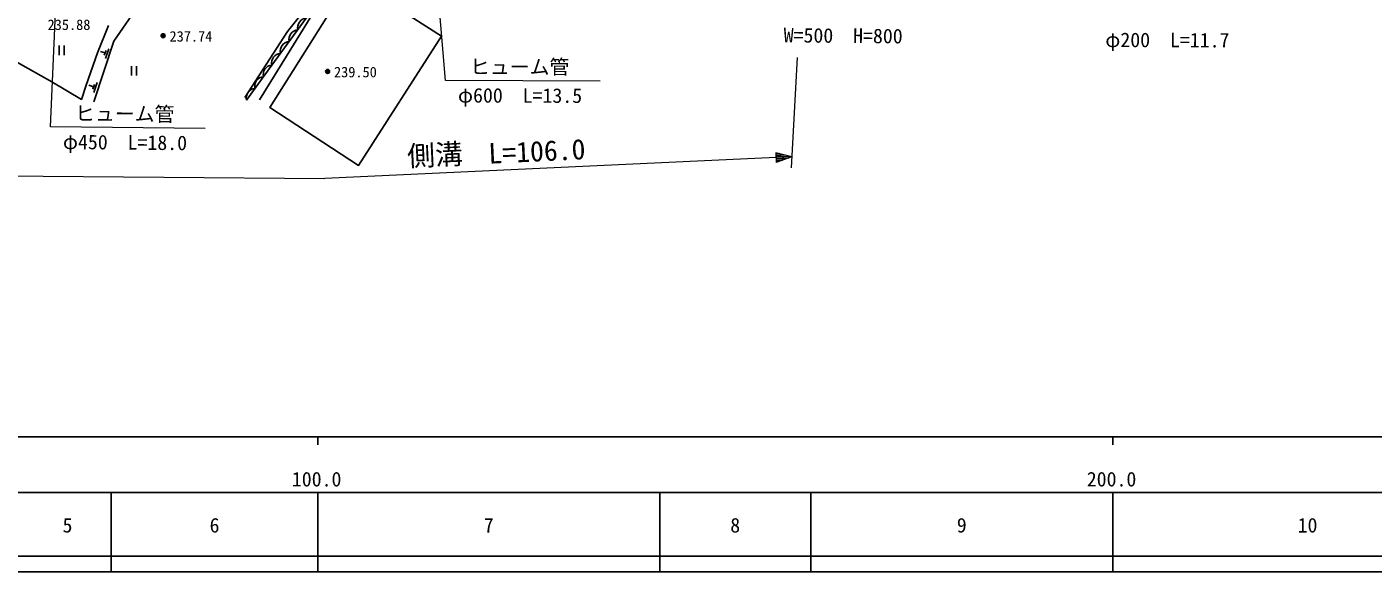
# Model space of a CAD drawing. Units: millimetres, scale not verified. Extents: x 40000 to 680000, y 20000 to 380000.
# Drawn here: x 131396 to 300746, y 186223 to 256520 of the extents above; entities that cross this region are included whole.
import ezdxf
from ezdxf.enums import TextEntityAlignment as Align

# ---------------------------------------------------------------- set-up
doc = ezdxf.new("R2010")
doc.units = ezdxf.units.MM
doc.header["$LTSCALE"] = 1000
doc.header["$PDMODE"] = 32
doc.header["$PDSIZE"] = 500
for name, color, linetype, lineweight in [('M-BGD', 7, 'Continuous', 25), ('M-STR-HTXT', 7, 'Continuous', 13), ('M-TTL-BAND', 7, 'Continuous', 25)]:
    doc.layers.add(name, color=color, linetype=linetype, lineweight=lineweight)
doc.styles.add('ＭＳ ゴシック', font='')
doc.styles.get('ＭＳ ゴシック').set_extended_font_data('MS Gothic')

msp = doc.modelspace()

# ---------------------------------------------------------------- linework, layer by layer
at = {"layer": 'M-BGD'}
for p, q in [((142332, 254713), (147641, 262415)), ((160667, 247357), (169032, 260931)), ((169199, 262249), (164176, 255931)), ((140277, 253252), (141673, 256719)), ((164176, 255931), (158796, 247666)), ((135467, 254166), (135467, 252966)), ((136067, 254166), (136067, 252966)), ((139803, 247090), (142332, 254713)), ((140277, 253252), (138837, 249188)), ((141240, 253255), (140671, 253443)), ((141347, 253558), (141134, 252951)), ((141696, 253776), (141270, 252563)), ((130201, 252067), (134519, 249612)), ((144562, 251595), (144562, 250395)), ((145162, 251595), (145162, 250395)), ((139782, 248991), (139194, 249186)), ((139892, 249304), (139672, 248678)), ((140252, 249530), (139812, 248277))]:
    msp.add_line(p, q, dxfattribs=at)
for points in [[(175139, 267779), (170754, 262894), (166546, 257642), (162199, 251730), (159024, 247332)], [(134519, 249612), (138245, 247410), (138837, 249188)]]:
    msp.add_lwpolyline(points, dxfattribs=at)
msp.add_lwpolyline([(183541, 255369), (172196, 262650), (161951, 246394), (173127, 239113)], close=True, dxfattribs=at)
for centre, radius in [((148529, 255418), 250), ((148529, 255418), 200), ((148529, 255418), 150), ((148529, 255418), 100), ((148529, 255418), 50), ((148529, 255418), 20), ((169222, 250929), 250), ((169222, 250929), 200), ((169222, 250929), 150), ((169222, 250929), 100), ((169222, 250929), 50), ((169222, 250929), 20)]:
    msp.add_circle(centre, radius, dxfattribs=at)
for centre, radius, start, end in [((149968, 259202), 72979, 50.0448, 50.0448), ((166689, 256399), 1252, 96.55051, 190.79079), ((165602, 254921), 1252, 96.55051, 190.79079), ((164515, 253443), 1252, 96.55051, 190.79079), ((163428, 251965), 1252, 96.55051, 190.79079), ((162336, 250516), 1222, 96.44139, 191.9136), ((161278, 249050), 1222, 96.44139, 191.9136), ((160219, 247584), 1222, 96.44139, 191.9136)]:
    msp.add_arc(centre, radius, start, end, dxfattribs=at)
for p in [(148529, 255418), (169222, 250929)]:
    msp.add_point(p, dxfattribs=at)
at = {"layer": 'M-STR-HTXT'}
for p, q in [((134361, 243944), (135477, 268921)), ((184051, 249781), (182424, 268899)), ((227568, 238804), (228317, 252681)), ((203493, 249719), (184051, 249781)), ((153803, 243761), (134361, 243944)), ((227643, 240183), (225617, 240689)), ((225617, 240689), (225673, 239491)), ((226022, 240588), (225622, 240570)), ((225628, 240450), (226427, 240487)), ((225645, 240090), (168883, 237448)), ((226832, 240386), (225634, 240330)), ((225639, 240210), (227237, 240284)), ((227643, 240183), (225645, 240090)), ((225650, 239970), (227249, 240045)), ((226855, 239906), (225656, 239850)), ((225661, 239730), (226461, 239768)), ((226067, 239629), (225667, 239611)), ((227643, 240183), (225673, 239491)), ((128351, 237804), (168883, 237448))]:
    msp.add_line(p, q, dxfattribs=at)
at = {"layer": 'M-TTL-BAND'}
for p, q in [((40000, 205000), (579000, 205000)), ((168000, 205000), (168000, 204000)), ((268000, 205000), (268000, 204000)), ((68000, 198000), (579000, 198000)), ((142000, 188000), (142000, 198000)), ((168000, 188000), (168000, 198000)), ((211000, 188000), (211000, 198000)), ((230000, 188000), (230000, 198000)), ((268000, 188000), (268000, 198000)), ((40000, 190000), (579000, 190000)), ((40000, 188000), (579000, 188000))]:
    msp.add_line(p, q, dxfattribs=at)

# ---------------------------------------------------------------- texts
at = {"layer": 'M-BGD', "style": 'ＭＳ ゴシック'}
for s, p in [('235.88', (136687, 256798)), ('237.74', (152028, 255338)), ('239.50', (172721, 250849))]:
    msp.add_text(s, height=1320, dxfattribs=at).set_placement(p, align=Align.MIDDLE_CENTER)
at = {"layer": 'M-STR-HTXT', "style": 'ＭＳ ゴシック'}
for s, rotation, p in [('W=500\u3000H=800', 359.493, (234085, 255430)), ('φ200\u3000L=11.7', 359.818, (274869, 254879)), ('ヒューム管', 359.896, (193382, 251501)), ('φ600\u3000L=13.5', 359.818, (193435, 247907)), ('ヒューム管', 359.539, (143702, 245606)), ('φ450\u3000L=18.0', 359.461, (143734, 242012))]:
    msp.add_text(s, height=1833, rotation=rotation, dxfattribs=at).set_placement(p, align=Align.MIDDLE_CENTER)
for s, p in [('側溝', (179330, 238215)), ('L=106.0', (189543, 238556))]:
    msp.add_text(s, height=2566, rotation=2.665, dxfattribs=at).set_placement(p, align=Align.BOTTOM_LEFT)
at = {"layer": 'M-TTL-BAND', "style": 'ＭＳ ゴシック'}
for s, p in [('100.0', (167844, 198195)), ('200.0', (267844, 198195)), ('6', (155000, 192405)), ('8', (220500, 192405)), ('9', (249000, 192405)), ('10', (292500, 192405)), ('5', (136500, 192405)), ('7', (189500, 192405))]:
    msp.add_text(s, height=1833, dxfattribs=at).set_placement(p, align=Align.BOTTOM_CENTER)

doc.saveas('drawing.dxf')
